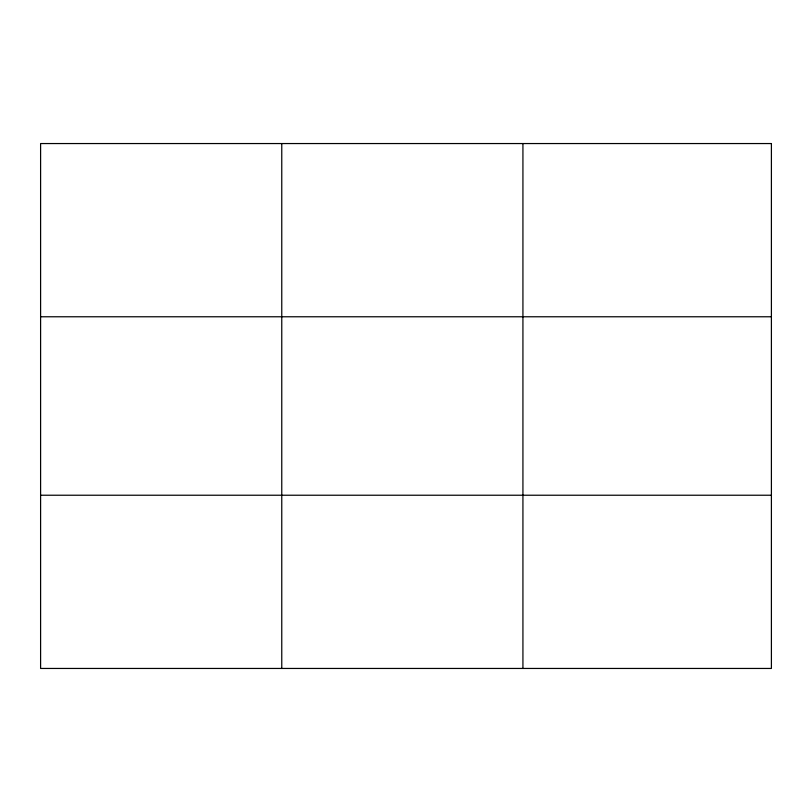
<?xml version="1.0" encoding="UTF-8"?>
<svg xmlns="http://www.w3.org/2000/svg" width="812" height="812" viewBox="0 0 812 812"><rect width="100%" height="100%" fill="white"/><g stroke="black" fill="none" stroke-linecap="round" stroke-linejoin="round"><path stroke-width="1.22" d="M281.764 143.551L281.764 668.449M40.6 316.771L771.4 316.771M40.6 495.229L771.4 495.229M522.928 143.551L522.928 668.449M771.4 143.551L771.4 668.449L40.6 668.449L40.6 143.551L771.4 143.551"/></g></svg>
